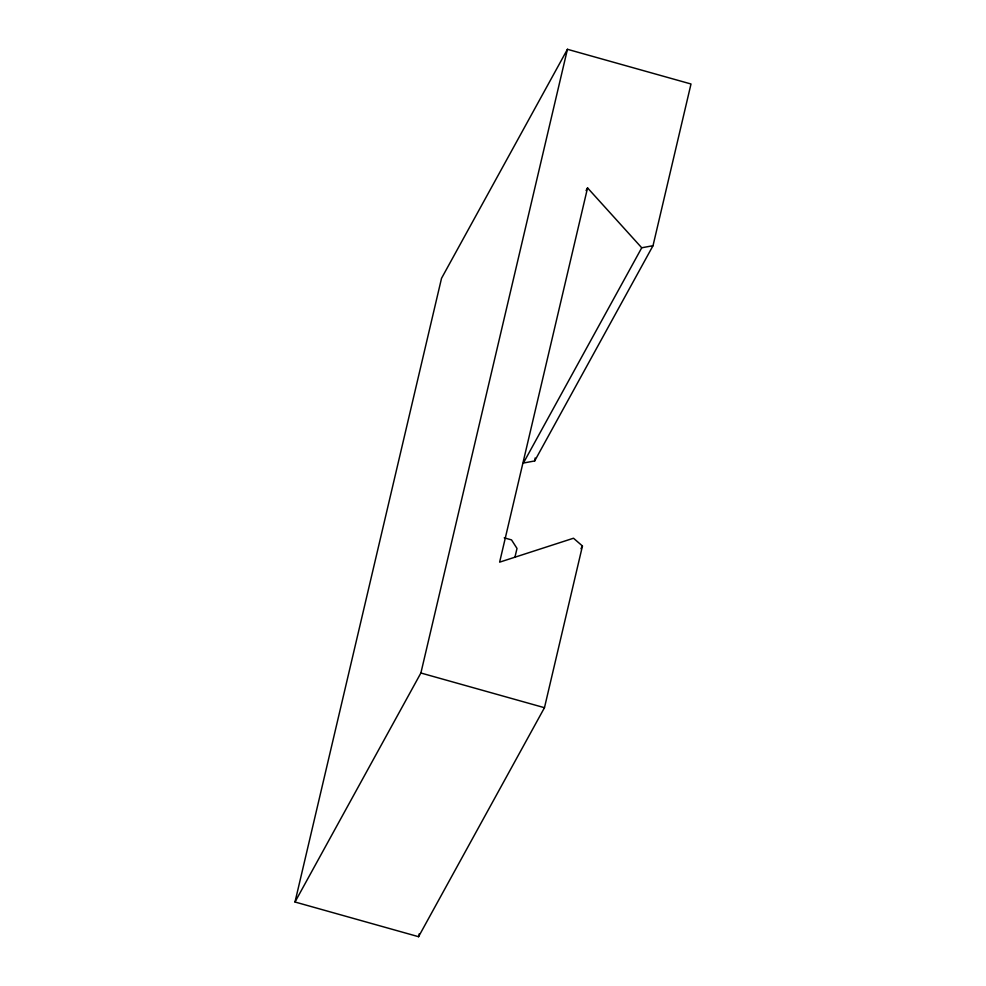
<?xml version="1.0" encoding="UTF-8"?>
<svg xmlns="http://www.w3.org/2000/svg" width="986" height="986" viewBox="0 0 986 986"><rect width="100%" height="100%" fill="white"/><g stroke="black" fill="none" stroke-linecap="round" stroke-linejoin="round"><path stroke-width="1.48" d="M641.738 247.782L587.557 187.907L499.631 562.156L573.495 538.233L582.455 545.997L544.469 707.702L418.569 936.7L294.999 902.005L441.531 278.298L567.431 49.3L691.001 83.995L653.015 245.699L641.738 247.782L523.393 463.038L534.671 460.955L535.151 457.985M294.999 902.005L420.886 673.007L567.431 49.3M418.569 936.7L419.272 933.742M514.902 557.361L517.009 548.426L511.524 539.897L504.228 537.851M586.078 190.594L587.557 187.907M534.671 460.955L653.015 245.699M580.976 548.684L582.455 545.997M420.886 673.007L544.469 707.702"/></g></svg>
